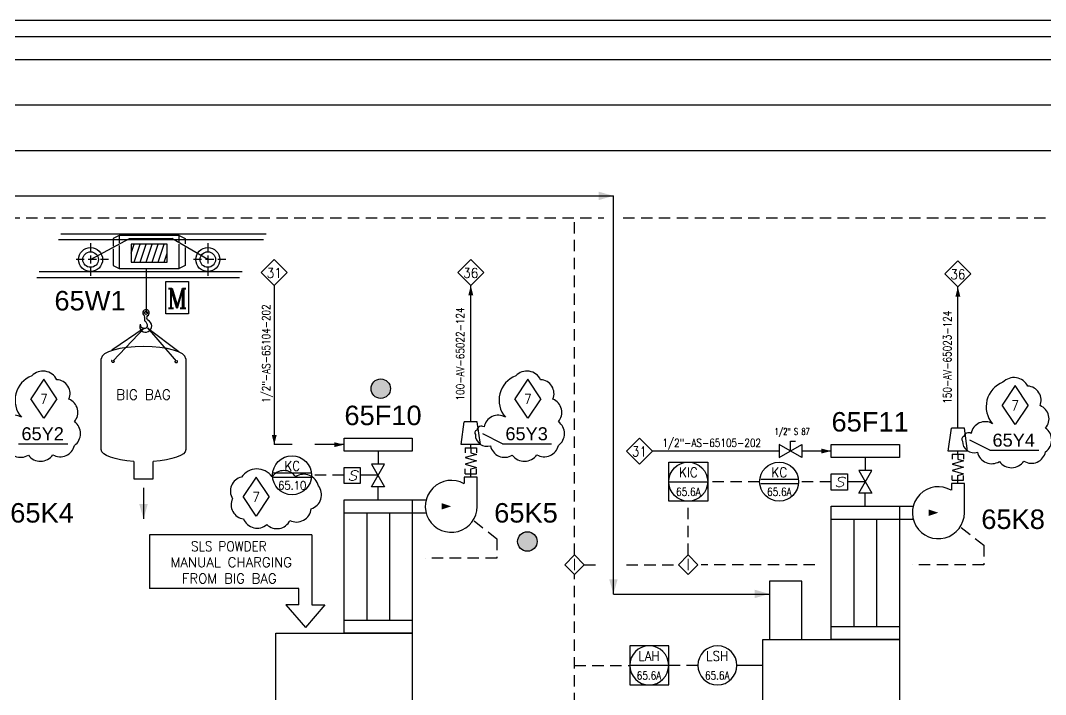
# Model space of a CAD drawing. Extents: x -2 to 170, y 0 to 66.
# Drawn here: x 57.47 to 89.02, y 45.25 to 66 of the extents above; entities that cross this region are included whole.
import ezdxf
from ezdxf.enums import TextEntityAlignment as Align

# ---------------------------------------------------------------- set-up
doc = ezdxf.new("R2010")
doc.units = 0
doc.header["$LTSCALE"] = 0.5
doc.header["$MEASUREMENT"] = 0
doc.linetypes.add('DASHED', pattern=[0.75, 0.5, -0.25])
doc.linetypes.add('TRATT2', pattern=[1.1, 0.7, -0.4])
doc.layers.get('0').update_dxf_attribs({"linetype": 'CONTINUOUS'})
for name, color, linetype in [('GREEN', 92, 'CONTINUOUS'), ('NUVOLA', 6, 'CONTINUOUS'), ('RED', 1, 'CONTINUOUS'), ('S', 7, 'CONTINUOUS'), ('TRATT2', 5, 'TRATT2'), ('Y', 92, 'CONTINUOUS')]:
    doc.layers.add(name, color=color, linetype=linetype)
doc.styles.add('A4', font='arial.ttf', dxfattribs={"height": 0.4})
doc.styles.add('A6', font='arial.ttf', dxfattribs={"height": 0.6})
doc.styles.add('C35', font='COMPLEX', dxfattribs={"width": 0.85, "height": 0.35})
doc.styles.add('C6', font='COMPLEX', dxfattribs={"height": 0.6})
doc.styles.add('S', font='ITALIC', dxfattribs={"height": 6})
doc.styles.add('S2', font='SIMPLEX', dxfattribs={"height": 0.2})
doc.styles.add('S25', font='SIMPLEX', dxfattribs={"height": 0.25})
doc.styles.add('S3', font='SIMPLEX', dxfattribs={"width": 0.9, "height": 0.3})

# ---------------------------------------------------------------- blocks, each defined once
blk = doc.blocks.new('PRESA', base_point=(1.75, 0.1))
for p, q in [((1.5, 0.1), (1.5, 0.6)), ((1.5, 0.6), (2, 0.6)), ((2, 0.6), (2, 0.1)), ((2, 0.1), (1.5, 0.1))]:
    blk.add_line(p, q)
at = {"style": 'S', "width": 1.2}
blk.add_attdef('1', text='', height=0.3, dxfattribs=at).set_placement((1.75, 0.2), align=Align.CENTER)
blk = doc.blocks.new('NOMEN', base_point=(35, 22))
for p, q in [((35, 22.8), (34.6, 22.4)), ((35.4, 22.4), (35, 22.8)), ((34.6, 22.4), (35, 22)), ((35, 22), (35.4, 22.4))]:
    blk.add_line(p, q)
at = {"style": 'S3', "width": 0.9}
blk.add_attdef('1', text='', height=0.3, dxfattribs=at).set_placement((35, 22.236), align=Align.CENTER)
blk = doc.blocks.new('FRECC1', base_point=(50.2, 51.5))
blk.add_solid([(50.2, 51.5), (50.5, 51.575), (50.5, 51.425)])
blk = doc.blocks.new('K', base_point=(1.6, 2.4))
for p, q in [((1.6, 2.6), (1.6, 2.2)), ((1.6, 2.2), (2.3, 2.6)), ((2.3, 2.2), (1.6, 2.6)), ((2.3, 2.6), (2.3, 2.2))]:
    blk.add_line(p, q)
blk = doc.blocks.new('LINEA-S')
at = {"style": 'S25', "width": 0.8}
blk.add_attdef('SER', (0.016, 0.126), '', height=0.25, dxfattribs=at)
at = {"style": 'S25', "flags": 1}
for tag, p, width in [('SLINE', (0.016, -0.303), 0.8), ('DA', (0.016, -0.731), 0.8), ('A', (0.016, -1.16), 0.8), ('FLUIDO', (0.016, -1.588), 0.8), ('DIM', (0.016, -2.017), 0.8), ('CLASSE', (0.016, -2.445), 0.8), ('TEMP', (0.016, -2.874), 0.8), ('BAR', (0, -3.258), 0.8), ('RAT', (0, -3.656), 0.8), ('TRACC', (0, -4.076), 0.9), ('ISOLAM', (0, -4.485), 0.8), ('SPESSORE', (0, -4.913), 0.8)]:
    blk.add_attdef(tag, p, '', height=0.25, dxfattribs=dict(at, width=width))
blk = doc.blocks.new('QUA-LOC')
for p, q in [((-0.566, 0.076), (0.578, 0.076)), ((-0.566, -0.056), (0.578, -0.056))]:
    blk.add_line(p, q)
blk.add_circle((0, 0), 0.6)
at = {"width": 0.9}
for tag, height, style, p in [('SIGLA', 0.3, 'S3', (0.005, 0.139)), ('NUMERO', 0.25, 'S25', (0.005, -0.436))]:
    blk.add_attdef(tag, text='', height=height, dxfattribs=dict(at, style=style)).set_placement(p, align=Align.CENTER)
blk = doc.blocks.new('COMPUTER')
blk.add_line((-0.6, 0), (0.6, 0))
blk.add_lwpolyline([(-0.6, 0.6), (0.6, 0.6), (0.6, -0.6), (-0.6, -0.6), (-0.6, 0.6)])
blk.add_circle((0, 0), 0.6)
at = {"width": 0.9}
for tag, height, style, p in [('SIGLA', 0.3, 'S3', (0.005, 0.139)), ('NUMERO', 0.25, 'S25', (0.005, -0.436))]:
    blk.add_attdef(tag, text='', height=height, dxfattribs=dict(at, style=style)).set_placement(p, align=Align.CENTER)
at = {"style": 'S2'}
for tag, p in [('3', (0.8, 0.4)), ('4', (0.8, 0.1))]:
    blk.add_attdef(tag, p, '', height=0.2, dxfattribs=at)
blk = doc.blocks.new('I')
for p, q in [((-0.3, 0.3), (0, 0.6)), ((0.3, 0.3), (0, 0.6)), ((0, 0), (-0.3, 0.3)), ((0, 0), (0.3, 0.3))]:
    blk.add_line(p, q)
at = {"layer": 'S', "style": 'C35', "width": 0.85}
blk.add_text('I', height=0.35, dxfattribs=at).set_placement((0, 0.134), align=Align.CENTER)
blk = doc.blocks.new('FRECC2', base_point=(19.5, 44))
at = {"layer": 'RED'}
blk.add_solid([(19.5, 44), (19.955, 44.13), (19.955, 43.87)], dxfattribs=at)
blk = doc.blocks.new('LOCALE')
blk.add_circle((0, 0), 0.6)
at = {"width": 0.9}
for tag, height, style, p in [('SIGLA', 0.3, 'S3', (0.005, 0.139)), ('NUMERO', 0.25, 'S25', (0.005, -0.436))]:
    blk.add_attdef(tag, text='', height=height, dxfattribs=dict(at, style=style)).set_placement(p, align=Align.CENTER)
blk = doc.blocks.new('FRECCIA', base_point=(40, 19))
blk.add_solid([(40, 19), (40.3, 19.1), (40.3, 18.9)])
blk = doc.blocks.new('FLESS')
at = {"layer": 'S'}
for p, q in [((-0.175, 0.8), (-0.175, 0.65)), ((-0.175, 0.8), (0.175, 0.8)), ((0, 0.8), (0, 0.65)), ((0, 0.65), (0.175, 0.6)), ((0.175, 0.8), (0.175, 0.65)), ((0.175, 0.6), (-0.175, 0.5)), ((-0.175, 0.5), (0.175, 0.4)), ((0.175, 0.4), (-0.175, 0.3)), ((-0.175, 0.3), (0.175, 0.2)), ((-0.175, 0), (-0.175, 0.15)), ((-0.175, 0), (0.175, 0)), ((0, 0.15), (0.175, 0.2)), ((0, 0), (0, 0.15)), ((0.175, 0), (0.175, 0.15))]:
    blk.add_line(p, q, dxfattribs=at)
at = {"style": 'S2'}
for tag, p in [('1', (-0.3, 0.4)), ('2', (0.5, 0.4))]:
    blk.add_attdef(tag, text='', height=0.2, rotation=90, dxfattribs=at).set_placement(p, align=Align.CENTER)
blk = doc.blocks.new('RIDSP')
at = {"layer": 'S'}
for p, q in [((0.7, 0.3), (0, 0.2)), ((0, 0.2), (0, -0.2)), ((0.7, 0.3), (0.7, -0.3)), ((0.7, -0.3), (0, -0.2))]:
    blk.add_line(p, q, dxfattribs=at)
blk = doc.blocks.new('S')
for p, q in [((0, -0.2), (0.7, 0.2)), ((0.7, -0.2), (0, 0.2)), ((0, 0.2), (0, -0.2)), ((0.35, 0), (0.35, 0.3)), ((0.35, 0.3), (0.5, 0.3)), ((0.7, 0.2), (0.7, -0.2))]:
    blk.add_line(p, q)
at = {"layer": 'S', "style": 'S2', "width": 0.7}
for p in [(0.35, 0.4), (0.35, -0.5)]:
    blk.add_attdef('S', text='', height=0.2, dxfattribs=at).set_placement(p, align=Align.CENTER)
blk = doc.blocks.new('LINEA-P')
at = {"style": 'S25', "width": 0.8}
blk.add_attdef('PRO', (0.016, 0.126), '', height=0.25, dxfattribs=at)
at = {"style": 'S25', "flags": 1}
for tag, p, width in [('LINE', (0.016, -0.303), 0.8), ('FROM', (0.016, -0.731), 0.8), ('TO', (0.016, -1.16), 0.8), ('FLUID', (0.016, -1.588), 0.8), ('SIZE', (0.016, -2.017), 0.8), ('CLASS', (0.016, -2.445), 0.8), ('T.C', (0.016, -2.874), 0.8), ('BARS', (0, -3.258), 0.8), ('RATING', (0, -3.656), 0.8), ('TRAC', (0, -4.076), 0.9), ('ISOLAT', (0, -4.485), 0.8), ('SPESS', (0, -4.913), 0.8)]:
    blk.add_attdef(tag, p, '', height=0.25, dxfattribs=dict(at, width=width))
blk = doc.blocks.new('MOTOR', base_point=(11.35, 51))
for p, q in [((11, 52), (11.7, 52)), ((11, 51), (11, 52)), ((11.7, 52), (11.7, 51)), ((11.7, 51), (11, 51))]:
    blk.add_line(p, q)
at = {"style": 'C6'}
blk.add_text('M', height=0.6, dxfattribs=at).set_placement((11.351, 51.18), align=Align.CENTER)
blk = doc.blocks.new('REV')
at = {"layer": 'Y'}
for p, q in [((0, 0.6), (-0.4, 0)), ((0.4, 0), (0, 0.6)), ((0, -0.6), (-0.4, 0)), ((0.4, 0), (0, -0.6))]:
    blk.add_line(p, q, dxfattribs=at)
at = {"layer": 'Y', "color": 0, "style": 'S3', "width": 0.9}
blk.add_attdef('REV', text='', height=0.3, dxfattribs=at).set_placement((0, -0.162), align=Align.CENTER)

msp = doc.modelspace()

# ---------------------------------------------------------------- hatches: boundary and pattern name
h = msp.add_hatch(color=256)
edge = h.paths.add_edge_path()
edge.add_arc((68.561, 54.664), 0.3, 0, 360)
h = msp.add_hatch(color=256)
edge = h.paths.add_edge_path()
edge.add_arc((73.074, 49.958), 0.3, 0, 360)

# ---------------------------------------------------------------- linework, layer by layer
for p, q in [((170.071, 66), (-2.162, 66)), ((65.283, 57.84), (65.283, 52.94)), ((71.331, 53.64), (71.331, 57.84)), ((86.322, 53.443), (86.322, 57.8)), ((72.31, 52.965), (71.701, 53.275)), ((87.301, 52.767), (86.692, 53.077)), ((57.416, 52.965), (58.926, 52.965)), ((65.831, 52.94), (65.283, 52.94)), ((67.431, 52.94), (66.531, 52.94)), ((68.481, 52.74), (68.481, 52.34)), ((71.331, 52.84), (71.331, 52.94)), ((72.31, 52.965), (73.82, 52.965)), ((80.822, 52.743), (76.922, 52.743)), ((82.422, 52.743), (81.522, 52.743)), ((86.322, 52.643), (86.322, 52.743)), ((87.301, 52.767), (88.811, 52.767)), ((83.472, 52.543), (83.472, 52.143)), ((68.469, 51.997), (67.936, 51.997)), ((71.331, 51.94), (71.331, 52.04)), ((83.46, 51.799), (82.927, 51.799)), ((86.322, 51.743), (86.322, 51.843)), ((68.481, 51.24), (68.481, 51.64)), ((83.472, 51.043), (83.472, 51.443)), ((68.131, 50.84), (68.131, 47.54)), ((68.831, 50.84), (68.831, 47.54)), ((83.122, 50.643), (83.122, 47.343)), ((83.822, 50.643), (83.822, 47.343)), ((61.441, 50.16), (61.441, 48.509)), ((66.441, 50.16), (61.441, 50.16)), ((66.441, 50.16), (66.441, 48.009)), ((66.041, 48.509), (61.441, 48.509)), ((66.041, 48.009), (66.041, 48.509)), ((65.641, 48.009), (66.241, 47.309)), ((66.041, 48.009), (65.641, 48.009)), ((66.841, 48.009), (66.241, 47.309)), ((66.441, 48.009), (66.841, 48.009)), ((80.322, 46.14), (79.522, 46.14))]:
    msp.add_line(p, q)
at = {"linetype": 'DASHED'}
for p, q in [((59.631, 59.142), (59.631, 58.032)), ((63.239, 59.142), (63.239, 58.032)), ((60.186, 58.639), (59.076, 58.639)), ((63.794, 58.639), (62.684, 58.639))]:
    msp.add_line(p, q, dxfattribs=at)
for centre, radius in [((59.631, 58.639), 0.239), ((63.239, 58.639), 0.239), ((68.561, 54.664), 0.3), ((73.074, 49.958), 0.3)]:
    msp.add_circle(centre, radius)
at = {"layer": 'GREEN'}
for p, q in [((58.719, 59.433), (65.035, 59.433)), ((60.51, 59.379), (60.325, 59.286)), ((62.36, 59.379), (60.51, 59.379)), ((60.51, 59.379), (60.51, 59.157)), ((62.36, 59.379), (62.545, 59.286)), ((62.36, 59.176), (62.36, 59.379)), ((58.64, 59.254), (64.957, 59.254)), ((59.631, 58.639), (60.833, 59.286)), ((60.325, 59.286), (60.325, 59.051)), ((60.51, 59.067), (60.51, 58.361)), ((60.833, 59.286), (62.129, 59.286)), ((60.88, 58.834), (60.972, 59.111)), ((60.88, 59.111), (60.88, 58.556)), ((61.99, 59.111), (60.88, 59.111)), ((60.972, 58.556), (61.157, 59.111)), ((61.157, 58.556), (61.342, 59.111)), ((61.342, 58.556), (61.527, 59.111)), ((61.527, 58.556), (61.712, 59.111)), ((61.712, 58.556), (61.897, 59.111)), ((61.99, 58.556), (61.99, 59.111)), ((63.239, 58.639), (62.129, 59.286)), ((62.36, 58.361), (62.36, 59.109)), ((62.545, 59.286), (62.545, 59.122)), ((62.545, 59.01), (62.545, 58.454)), ((60.325, 58.972), (60.325, 58.454)), ((61.897, 58.556), (61.99, 58.834)), ((60.325, 58.454), (60.51, 58.361)), ((60.51, 58.361), (62.36, 58.361)), ((60.88, 58.556), (61.99, 58.556)), ((61.342, 58.358), (61.342, 56.998)), ((62.545, 58.454), (62.36, 58.361)), ((57.972, 58.09), (64.218, 58.09)), ((58.051, 58.269), (64.296, 58.269)), ((59.96, 52.786), (59.96, 55.586)), ((62.56, 55.586), (62.56, 52.786)), ((67.431, 53.14), (69.531, 53.14)), ((67.431, 52.74), (67.431, 53.14)), ((69.531, 53.14), (69.531, 52.74)), ((69.531, 52.74), (67.431, 52.74)), ((82.422, 52.943), (84.522, 52.943)), ((82.422, 52.543), (82.422, 52.943)), ((84.522, 52.943), (84.522, 52.543)), ((60.96, 52.421), (60.96, 51.886)), ((61.56, 51.886), (61.56, 52.421)), ((84.522, 52.543), (82.422, 52.543)), ((60.96, 51.886), (61.56, 51.886)), ((71.131, 51.94), (71.131, 51.74)), ((71.531, 51.94), (71.131, 51.94)), ((71.531, 51.04), (71.531, 51.94)), ((86.522, 51.743), (86.122, 51.743)), ((86.122, 51.743), (86.122, 51.543)), ((86.522, 50.843), (86.522, 51.743)), ((67.431, 47.14), (67.431, 51.24)), ((67.431, 51.24), (69.957, 51.24)), ((69.531, 51.24), (69.531, 47.14)), ((67.431, 50.84), (69.957, 50.84)), ((82.422, 46.943), (82.422, 51.043)), ((82.422, 51.043), (84.948, 51.043)), ((84.522, 51.043), (84.522, 46.943)), ((82.422, 50.643), (84.948, 50.643)), ((81.522, 48.74), (80.522, 48.74)), ((80.522, 48.74), (80.522, 46.94)), ((81.522, 46.94), (81.522, 48.74)), ((67.431, 47.54), (69.531, 47.54)), ((82.422, 47.343), (84.522, 47.343)), ((65.331, 41.238), (65.331, 47.138)), ((65.331, 47.138), (69.531, 47.138)), ((69.531, 47.14), (67.431, 47.14)), ((69.531, 47.138), (69.531, 41.238)), ((80.322, 41.04), (80.322, 46.94)), ((80.322, 46.94), (84.522, 46.94)), ((84.522, 46.943), (82.422, 46.943)), ((84.522, 46.94), (84.522, 41.04))]:
    msp.add_line(p, q, dxfattribs=at)
for centre, radius in [((59.631, 58.639), 0.37), ((63.239, 58.639), 0.37), ((61.336, 56.998), 0.05)]:
    msp.add_circle(centre, radius, dxfattribs=at)
for centre, radius, start, end in [((61.336, 56.998), 0.1, 297.8456, 238.2405), ((61.268, 56.889), 0.0286, 316.9352, 58.1774), ((61.526, 56.831), 0.24, 170.8101, 200.6111), ((61.438, 56.84), 0.0838, 153.6783, 237.9601), ((61.388, 56.884), 0.0263, 101.5454, 196.5363), ((61.324, 56.581), 0.179, 158.7706, 297.2228), ((61.279, 56.641), 0.121, 177.7388, 330.3222), ((61.18, 56.583), 0.204, 359.4575, 53.5729), ((61.32, 56.593), 0.191, 296.6824, 67.3744), ((70.731, 51.04), 0.8, 60.2551, 0), ((85.722, 50.843), 0.8, 60.2551, 0)]:
    msp.add_arc(centre, radius, start, end, dxfattribs=at)
msp.add_ellipse((61.26, 55.586), major_axis=(-1.3, 0), ratio=0.288296, start_param=3.141593, end_param=6.283185, dxfattribs=at)
at = {"layer": 'GREEN', "extrusion": (0, 0, -1)}
for major_axis, start_param, end_param in [((-1.3, 0), -1.337928, 0), ((1.3, 0), 0, 1.337928)]:
    msp.add_ellipse((61.26, 52.786), major_axis=major_axis, ratio=0.288296, start_param=start_param, end_param=end_param, dxfattribs=at)
at = {"layer": 'NUVOLA'}
for points in [[(57.502, 53.782, 0.520567), (56.844, 53.484, 0.520567), (56.844, 53.484, 0.520567), (56.619, 53.388, 0.520567), (56.58, 53.248, 0.520567), (57.041, 52.905, 0.520567), (57.716, 52.618, 0.520567), (57.716, 52.618, 0.520567), (58.47, 52.63, 0.520567), (58.47, 52.63, 0.520567), (59.133, 52.916, 0.520567), (59.133, 52.916, 0.520567), (59.133, 53.647, 0.520567), (59.133, 53.647, 0.520567), (58.965, 54.338, 0.520567), (58.965, 54.338, 0.520567), (58.588, 54.939, 0.520567), (58.588, 54.939, 0.520567), (57.824, 55.058, 0.520567), (57.824, 55.058, 0.520567)], [(72.397, 53.782, 0.520567), (71.739, 53.484, 0.520567), (71.739, 53.484, 0.520567), (71.514, 53.388, 0.520567), (71.474, 53.248, 0.520567), (71.935, 52.905, 0.520567), (72.61, 52.618, 0.520567), (72.61, 52.618, 0.520567), (73.364, 52.63, 0.520567), (73.364, 52.63, 0.520567), (74.027, 52.916, 0.520567), (74.027, 52.916, 0.520567), (74.027, 53.647, 0.520567), (74.027, 53.647, 0.520567), (73.859, 54.338, 0.520567), (73.859, 54.338, 0.520567), (73.482, 54.939, 0.520567), (73.482, 54.939, 0.520567), (72.718, 55.058, 0.520567), (72.718, 55.058, 0.520567)], [(87.388, 53.584, 0.520567), (86.73, 53.286, 0.520567), (86.73, 53.286, 0.520567), (86.505, 53.19, 0.520567), (86.465, 53.05, 0.520567), (86.926, 52.707, 0.520567), (87.601, 52.421, 0.520567), (87.601, 52.421, 0.520567), (88.355, 52.432, 0.520567), (88.355, 52.432, 0.520567), (89.019, 52.718, 0.520567), (89.019, 52.718, 0.520567), (89.019, 53.449, 0.520567), (89.019, 53.449, 0.520567), (88.85, 54.14, 0.520567), (88.85, 54.14, 0.520567), (88.473, 54.742, 0.520567), (88.473, 54.742, 0.520567), (87.709, 54.86, 0.520567), (87.709, 54.86, 0.520567)], [(64.273, 51.939, 0.520567), (64.001, 51.276, 0.520567), (64.001, 51.276, 0.520567), (64.337, 50.656, 0.520567), (64.337, 50.656, 0.520567), (65.057, 50.48, 0.520567), (65.057, 50.48, 0.520567), (65.763, 50.605, 0.520567), (65.763, 50.605, 0.520567), (66.423, 50.966, 0.520567), (66.423, 50.966, 0.520567), (66.642, 51.672, 0.520567), (66.642, 51.672, 0.520567), (65.944, 51.952, 0.520567), (65.944, 51.952, 0.520567), (65.216, 51.952, 0.520567), (65.216, 51.952, 0.520567)]]:
    msp.add_lwpolyline(points, format="xyb", close=True, dxfattribs=at)
at = {"layer": 'RED'}
for p, q in [((169.571, 65.5), (-1.662, 65.5)), ((2.938, 64.8), (120.696, 64.8)), ((2.938, 63.4), (105.705, 63.4)), ((2.938, 62), (90.713, 62)), ((2.938, 60.6), (75.722, 60.6)), ((75.722, 48.34), (75.722, 60.6)), ((61.279, 56.525), (60.288, 55.845)), ((61.288, 56.535), (60.321, 55.517)), ((61.383, 56.535), (62.267, 55.508)), ((61.392, 56.525), (62.349, 55.804)), ((61.26, 51.606), (61.26, 50.652)), ((75.722, 48.34), (80.522, 48.34))]:
    msp.add_line(p, q, dxfattribs=at)
at = {"layer": 'TRATT2'}
for p, q in [((47.201, 59.919), (75.422, 59.919)), ((74.522, 49.543), (74.522, 59.919)), ((76.022, 59.919), (90.413, 59.919)), ((67.431, 51.997), (66.431, 51.997)), ((80.222, 51.799), (78.576, 51.799)), ((82.422, 51.799), (81.422, 51.799)), ((78.022, 49.543), (78.022, 51.199)), ((71.431, 50.59), (72.131, 50.04)), ((86.422, 50.393), (87.122, 49.843)), ((74.822, 49.243), (75.322, 49.243)), ((76.122, 49.243), (77.722, 49.243)), ((74.522, 44.943), (74.522, 48.943)), ((74.522, 46.143), (76.222, 46.143)), ((78.322, 46.143), (77.422, 46.143))]:
    msp.add_line(p, q, dxfattribs=at)
for points in [[(72.131, 50.04), (72.131, 49.44), (69.931, 49.44)], [(87.122, 49.843), (87.122, 49.243), (84.922, 49.243)], [(81.922, 49.243), (78.422, 49.243)]]:
    msp.add_lwpolyline(points, dxfattribs=at)
at = {"layer": 'TRATT2', "color": 0}
for centre, start, end in [((60.322, 55.518), 155.8733, 357.6457), ((62.266, 55.508), 182.3543, 24.1267)]:
    msp.add_arc(centre, 0.0438, start, end, dxfattribs=at)

# ---------------------------------------------------------------- block references
for name, p, rotation in [('FRECC2', (75.722, 60.6), 180), ('FRECC1', (71.331, 57.84), 270), ('FRECC1', (86.322, 57.8), 270), ('RIDSP', (71.331, 53.64), 270), ('RIDSP', (86.322, 53.443), 270), ('FRECC1', (65.283, 52.94), 90), ('FRECC2', (61.26, 50.652), 90), ('FRECC2', (80.522, 48.343), 180)]:
    msp.add_blockref(name, p, dxfattribs=dict(rotation=rotation))
ref = msp.add_blockref('NOMEN', (65.283, 57.84), dxfattribs=dict(xscale=-1))
ref.add_attrib('1', '31', dxfattribs={"height": 0.3, "style": 'S3', "width": 0.9}).set_placement((65.283, 58.077), align=Align.CENTER)
for name, p, values in [('NOMEN', (71.331, 57.84), {'1': '36'}), ('NOMEN', (86.322, 57.8), {'1': '36'}), ('REV', (58.197, 54.354), {'REV': '7'}), ('REV', (73.091, 54.354), {'REV': '7'}), ('REV', (88.082, 54.157), {'REV': '7'}), ('QUA-LOC', (65.831, 51.997), {'SIGLA': 'KC', 'NUMERO': '65.10'}), ('PRESA', (67.681, 51.74), {'1': 'S'}), ('REV', (64.723, 51.338), {'REV': '7'}), ('PRESA', (82.672, 51.543), {'1': 'S'})]:
    msp.add_blockref(name, p).add_auto_attribs(values)
for name, p in [('MOTOR', (62.294, 56.964)), ('FLESS', (71.331, 52.04)), ('FLESS', (86.322, 51.843)), ('I', (74.522, 48.943)), ('I', (78.022, 48.943))]:
    msp.add_blockref(name, p)
ref = msp.add_blockref('LINEA-S', (65.283, 57.119), dxfattribs=dict(xscale=-1, rotation=90))
ref.add_attrib('SER', '1/2"-AS-65104-202', (65.157, 54.226), dxfattribs={"height": 0.25, "rotation": 90, "style": 'S25', "width": 0.8})
ref = msp.add_blockref('LINEA-P', (71.731, 58.34))
ref.add_attrib('PRO', '100-AV-65022-124', (71.131, 54.3), dxfattribs={"height": 0.25, "rotation": 90, "style": 'S25', "width": 0.8})
ref = msp.add_blockref('LINEA-P', (87.022, 54.943))
ref.add_attrib('PRO', '150-AV-65023-124', (86.122, 54.2), dxfattribs={"height": 0.25, "rotation": 90, "style": 'S25', "width": 0.8})
ref = msp.add_blockref('S', (80.822, 52.743))
ref.add_attrib('S', '1/2" S 87', dxfattribs={"layer": 'S', "height": 0.2, "style": 'S2', "width": 0.7}).set_placement((81.222, 53.243), align=Align.CENTER)
at = {"xscale": -1}
for p in [(67.431, 52.94), (82.422, 52.743)]:
    msp.add_blockref('FRECC1', p, dxfattribs=at)
ref = msp.add_blockref('NOMEN', (76.522, 52.343), dxfattribs=dict(xscale=-1))
ref.add_attrib('1', '31', dxfattribs={"height": 0.3, "style": 'S3', "width": 0.9}).set_placement((76.522, 52.579), align=Align.CENTER)
ref = msp.add_blockref('LINEA-S', (80.122, 52.743), dxfattribs=dict(xscale=-1))
ref.add_attrib('SER', '1/2"-AS-65105-202', (77.23, 52.869), dxfattribs={"height": 0.25, "style": 'S25', "width": 0.8})
ref = msp.add_blockref('COMPUTER', (78.022, 51.799))
ref.add_attrib('SIGLA', 'KIC', dxfattribs={"height": 0.3, "style": 'S3', "width": 0.9}).set_placement((78.028, 51.938), align=Align.CENTER)
ref.add_attrib('NUMERO', '65.6A', dxfattribs={"height": 0.25, "style": 'S25', "width": 0.8}).set_placement((78.028, 51.363), align=Align.CENTER)
ref = msp.add_blockref('QUA-LOC', (80.822, 51.799))
ref.add_attrib('SIGLA', 'KC', dxfattribs={"height": 0.3, "style": 'S3', "width": 0.9}).set_placement((80.828, 51.938), align=Align.CENTER)
ref.add_attrib('NUMERO', '65.6A', dxfattribs={"height": 0.25, "style": 'S25', "width": 0.8}).set_placement((80.828, 51.363), align=Align.CENTER)
at = {"xscale": -1, "rotation": 270}
for name, p in [('K', (68.481, 51.64)), ('K', (83.472, 51.443)), ('FRECC2', (75.722, 48.34))]:
    msp.add_blockref(name, p, dxfattribs=at)
at = {"extrusion": (0, 0, -1), "zscale": -1}
for p in [(-70.731, 51.04), (-85.722, 50.843)]:
    msp.add_blockref('FRECCIA', p, dxfattribs=at)
ref = msp.add_blockref('COMPUTER', (76.822, 46.143), dxfattribs=dict(xscale=-1))
ref.add_attrib('SIGLA', 'LAH', dxfattribs={"height": 0.3, "style": 'S3', "width": 0.9}).set_placement((76.817, 46.282), align=Align.CENTER)
ref.add_attrib('NUMERO', '65.6A', dxfattribs={"height": 0.25, "style": 'S25', "width": 0.8}).set_placement((76.817, 45.706), align=Align.CENTER)
ref = msp.add_blockref('LOCALE', (78.922, 46.143), dxfattribs=dict(xscale=-1))
ref.add_attrib('SIGLA', 'LSH', dxfattribs={"height": 0.3, "style": 'S3', "width": 0.9}).set_placement((78.917, 46.282), align=Align.CENTER)
ref.add_attrib('NUMERO', '65.6A', dxfattribs={"height": 0.25, "style": 'S25', "width": 0.8}).set_placement((78.917, 45.706), align=Align.CENTER)

# ---------------------------------------------------------------- texts
at = {"style": 'S3', "width": 0.9}
msp.add_text('SLS POWDER', height=0.3, dxfattribs=at).set_placement((63.885, 49.66), align=Align.CENTER)
at = {"style": 'S3'}
for s, p in [('MANUAL CHARGING', (63.958, 49.169)), ('FROM BIG BAG', (63.898, 48.668))]:
    msp.add_text(s, height=0.3, dxfattribs=at).set_placement(p, align=Align.CENTER)
at = {"layer": 'TRATT2', "color": 0, "style": 'S3'}
msp.add_text('BIG BAG', height=0.312, dxfattribs=at).set_placement((61.26, 54.322), align=Align.CENTER)
at = {"layer": 'Y'}
for s, height, style, p in [('65W1', 0.6, 'A4', (59.613, 57.072)), ('65F10', 0.6, 'A6', (68.631, 53.54)), ('65F11', 0.6, 'A6', (83.622, 53.343)), ('65Y2', 0.4, 'A4', (58.156, 53.075)), ('65Y3', 0.4, 'A4', (73.05, 53.075)), ('65Y4', 0.4, 'A4', (88.041, 52.878)), ('65K4', 0.6, 'A6', (58.137, 50.54)), ('65K5', 0.6, 'A6', (73.031, 50.54)), ('65K8', 0.6, 'A6', (88.022, 50.343))]:
    msp.add_text(s, height=height, dxfattribs=dict(at, style=style)).set_placement(p, align=Align.CENTER)

doc.saveas('drawing.dxf')
